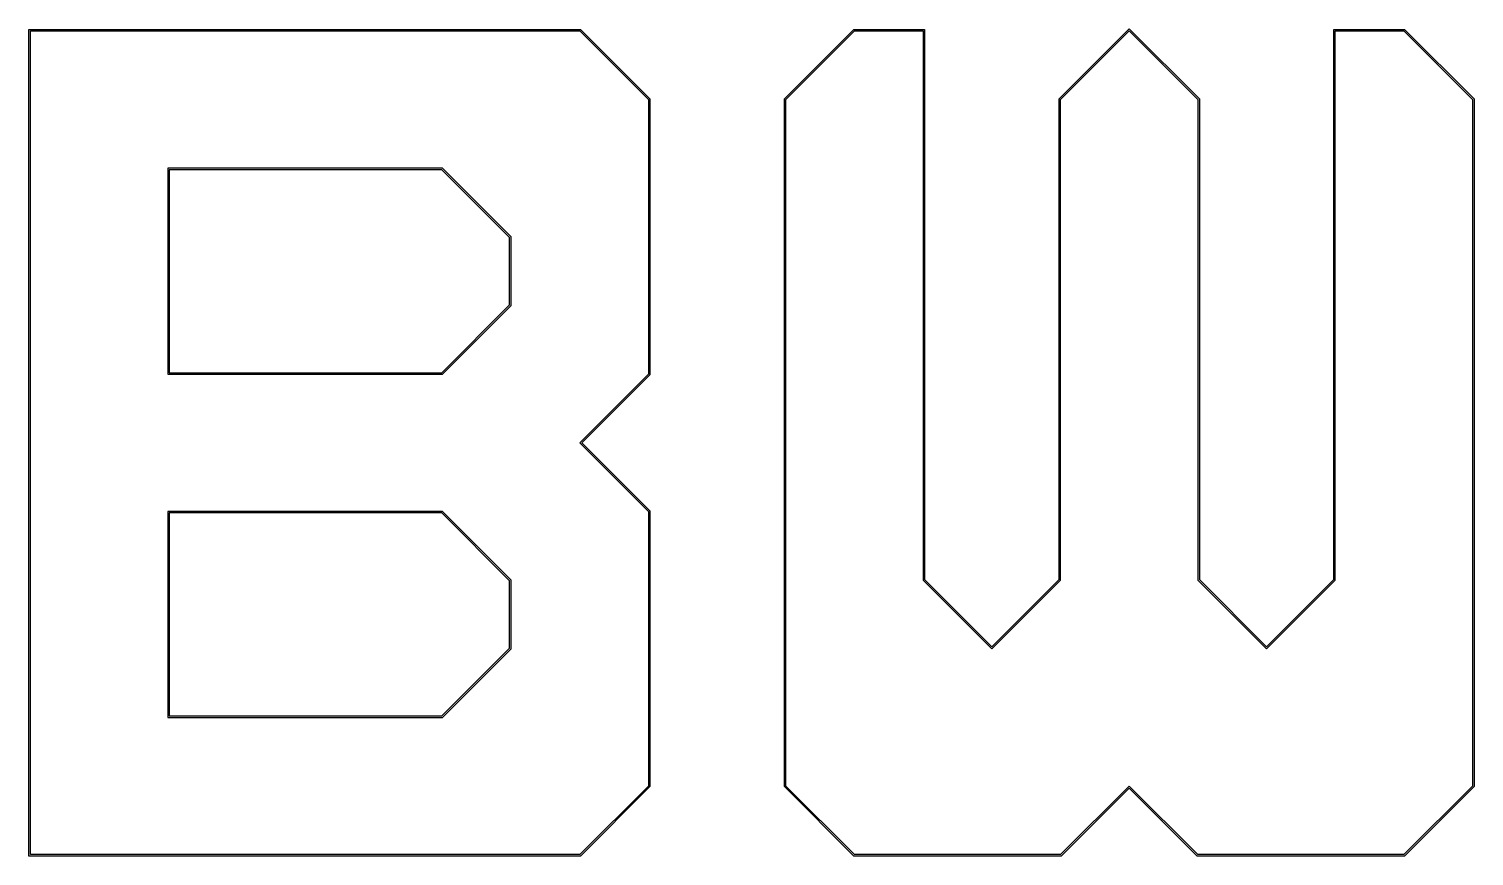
# Model space of a CAD drawing. Header units: millimetres. Extents: x 349.9 to 434.1, y 400.9 to 449.1.
import ezdxf

# ---------------------------------------------------------------- set-up
doc = ezdxf.new("R2010")
doc.units = ezdxf.units.MM
doc.layers.get('0').update_dxf_attribs({"linetype": 'CONTINUOUS'})

msp = doc.modelspace()

# ---------------------------------------------------------------- linework, layer by layer
for points in [[(382.035, 400.915), (349.915, 400.915), (349.915, 449.085), (382.035, 449.085), (386.085, 445.035), (386.085, 428.965), (382.12, 425), (386.085, 421.035), (386.085, 404.965)], [(382, 401), (350, 401), (350, 449), (382, 449), (386, 445), (386, 429), (382, 425), (386, 421), (386, 405)], [(393.915, 445.035), (397.965, 449.085), (402.085, 449.085), (402.085, 417.035), (406, 413.12), (409.915, 417.035), (409.915, 445.035), (414, 449.12), (418.085, 445.035), (418.085, 417.035), (422, 413.12), (425.915, 417.035), (425.915, 449.085), (430.035, 449.085), (434.085, 445.035), (434.085, 404.965), (430.035, 400.915), (417.965, 400.915), (414, 404.88), (410.035, 400.915), (397.965, 400.915), (393.915, 404.965)], [(402, 417), (406, 413), (410, 417), (410, 445), (414, 449), (418, 445), (418, 417), (422, 413), (426, 417), (426, 449), (430, 449), (434, 445), (434, 405), (430, 401), (418, 401), (414, 405), (410, 401), (398, 401), (394, 405), (394, 445), (398, 449), (402, 449)], [(378, 437), (374, 441), (358, 441), (358, 429), (374, 429), (378, 433)], [(377.915, 433.035), (377.915, 436.965), (373.965, 440.915), (358.085, 440.915), (358.085, 429.085), (373.965, 429.085)], [(374, 409), (378, 413), (378, 417), (374, 421), (358, 421), (358, 409)], [(377.915, 413.035), (377.915, 416.965), (373.965, 420.915), (358.085, 420.915), (358.085, 409.085), (373.965, 409.085)]]:
    msp.add_lwpolyline(points, close=True)

doc.saveas('drawing.dxf')
